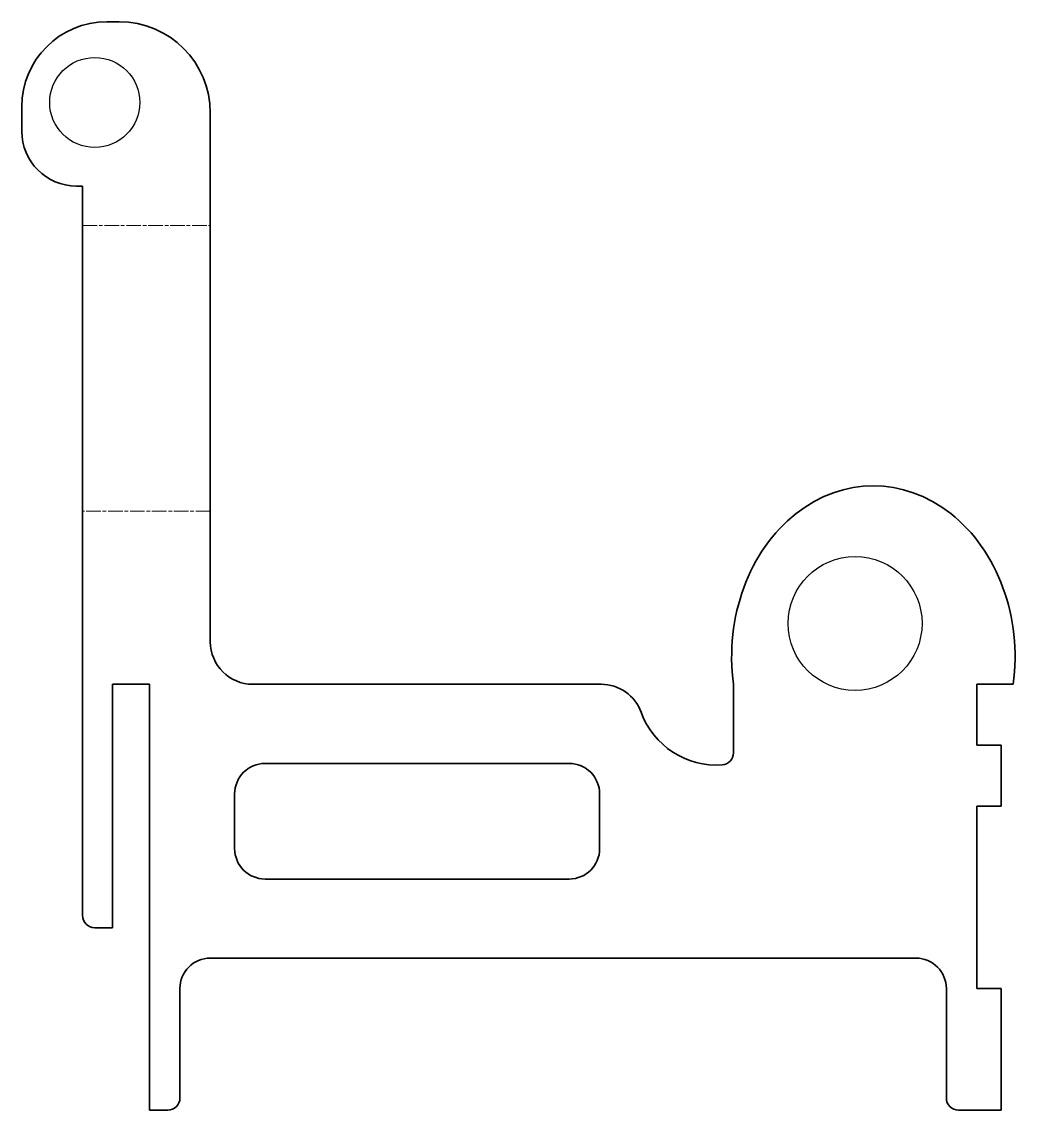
# Model space of a CAD drawing. Header units: inches. Extents: x 0 to 164, y 0 to 179.
import ezdxf

# ---------------------------------------------------------------- set-up
doc = ezdxf.new("R2010")
doc.units = ezdxf.units.IN
doc.header["$MEASUREMENT"] = 0
doc.linetypes.add('Chain', pattern=[13.68, 9.12, -1.14, 2.28, -1.14])
doc.layers.add('SIMUMAK Bend Centerline (ISO)', color=7, linetype='Chain', lineweight=9)
doc.layers.add('SIMUMAK Visible (ISO)', color=7, linetype='Continuous', lineweight=35)

# ---------------------------------------------------------------- blocks, each defined once
blk = doc.blocks.new('CD-IND-31-MEDB-01')
for centre, radius in [((12, 165.63), 7.4), ((137, 80), 11)]:
    blk.add_circle(centre, radius)
at = {"layer": 'SIMUMAK Bend Centerline (ISO)', "ltscale": 0.263158}
for p, q in [((10, 145.42), (31, 145.42)), ((31, 98.47), (10, 98.47))]:
    blk.add_line(p, q, dxfattribs=at)
at = {"layer": 'SIMUMAK Visible (ISO)'}
for p, q in [((14, 178.9), (16, 178.9)), ((0, 160.9), (0, 164.9)), ((31, 163.9), (31, 77)), ((10, 151.9), (9, 151.9)), ((10, 151.9), (10, 32)), ((21, 70), (14.9, 70)), ((14.9, 70), (14.9, 30)), ((21, 0), (21, 70)), ((95.25, 70), (38, 70)), ((117, 70), (117, 58.74)), ((163, 70), (157, 70)), ((157, 60), (157, 70)), ((157, 60), (161, 60)), ((161, 60), (161, 50)), ((40, 57), (90, 57)), ((35, 43), (35, 52)), ((95, 52), (95, 43)), ((161, 50), (157, 50)), ((157, 20), (157, 50)), ((90, 38), (40, 38)), ((14.9, 30), (12, 30)), ((31, 25), (147, 25)), ((26, 2), (26, 20)), ((152, 20), (152, 2)), ((157, 20), (161, 20)), ((161, 20), (161, 0)), ((21, 0), (24, 0)), ((154, 0), (161, 0))]:
    blk.add_line(p, q, dxfattribs=at)
at = {"layer": 'SIMUMAK Visible (ISO)', "extrusion": (0, 0, -1)}
for centre, radius, start, end in [((-14, 164.9), 14, 0, 90), ((-16, 163.9), 15, 90, 180), ((-9, 160.9), 9, 270, 0), ((-95.25, 63), 7, 90, 159.8093), ((-114.28, 70), 13.28, 266.3471, 339.8093), ((-12, 32), 2, 270, 360), ((-24, 2), 2, 180, 270), ((-154, 2), 2, 270, 0)]:
    blk.add_arc(centre, radius, start, end, dxfattribs=at)
at = {"layer": 'SIMUMAK Visible (ISO)'}
for centre, radius, start, end in [((38, 77), 7, 180, 270), ((115, 58.74), 2, 273.6529, 0), ((40, 52), 5, 90, 180), ((90, 52), 5, 360, 90), ((40, 43), 5, 180, 270), ((90, 43), 5, 270, 0), ((31, 20), 5, 90, 180), ((147, 20), 5, 0, 90)]:
    blk.add_arc(centre, radius, start, end, dxfattribs=at)
at = {"layer": 'SIMUMAK Visible (ISO)', "extrusion": (0, 0, -1)}
blk.add_ellipse((140, 74.5), major_axis=(0, -28.13), ratio=0.828206, start_param=1.410152, end_param=4.873033, dxfattribs=at)

msp = doc.modelspace()

# ---------------------------------------------------------------- block references
msp.add_blockref('CD-IND-31-MEDB-01', (0, 0))

doc.saveas('drawing.dxf')
